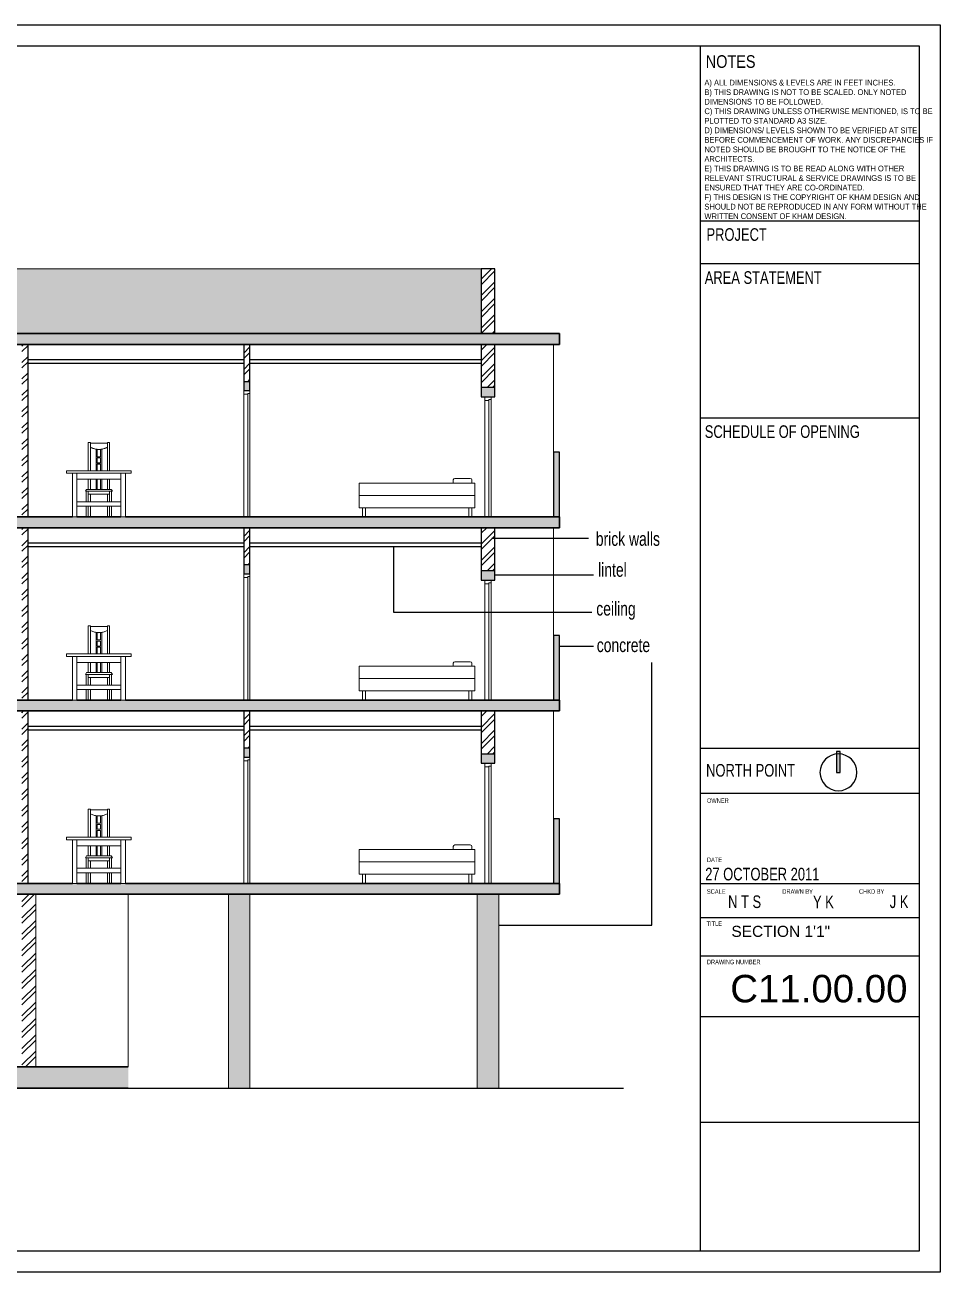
# Model space of a CAD drawing. Header units: inches. Extents: x 13884 to 18519, y 5853 to 8310.
# Drawn here: x 14435 to 15029, y 5853 to 6663 of the extents above; entities that cross this region are included whole.
import ezdxf

# ---------------------------------------------------------------- set-up
doc = ezdxf.new("R2010")
doc.units = ezdxf.units.IN
doc.header["$LTSCALE"] = 0.5
doc.header["$MEASUREMENT"] = 0
for name, color, linetype in [('0 @ 96', 7, 'Continuous'), ('A- Template', 7, 'Continuous'), ('Template', 7, 'Continuous')]:
    doc.layers.add(name, color=color, linetype=linetype)
for name, color, linetype, lineweight in [('A-CLNGSUM', 5, 'Continuous', 9), ('A-COLSENM', 4, 'Continuous', 9), ('A-DOORSYM', 1, 'Continuous', 9), ('A-FLOROTM', 6, 'Continuous', 9), ('A-WALL', 2, 'Continuous', 9), ('I-DETLFUM', 2, 'Continuous', 9)]:
    doc.layers.add(name, color=color, linetype=linetype, lineweight=lineweight)
doc.styles.add('alpha', font='swisscl.ttf')
doc.styles.get("Standard").update_dxf_attribs({"font": 'romans.shx', "width": 0.75})
pattern_1 = [(45, (14598.2434, 5982.607), (-5.3033, 5.3033), []), (45, (14601.779, 5982.607), (-5.3033, 5.3033), [])]

# ---------------------------------------------------------------- blocks, each defined once
blk = doc.blocks.new('Single Shutter with Louvers - D3-135380-Section 1')
at = {"layer": 'A-DOORSYM', "lineweight": 18}
for p, q in [((408.08, 213), (404.14, 213)), ((404.14, 213), (404.14, 210.64)), ((404.14, 210.64), (406.7, 210.64)), ((406.7, 211.23), (406.7, 135)), ((408.08, 211.23), (406.7, 211.23)), ((406.7, 210.64), (406.7, 211.23)), ((406.7, 211.23), (408.08, 211.23)), ((408.08, 211.23), (408.08, 213)), ((408.08, 135), (408.08, 211.23)), ((406.7, 135), (408.08, 135))]:
    blk.add_line(p, q, dxfattribs=at)
at = {"layer": 'A-DOORSYM'}
blk.add_line((404.14, 210.64), (404.14, 135), dxfattribs=at)
blk = doc.blocks.new('Single Shutter with peep - D2-129681-Section 1')
at = {"layer": 'A-DOORSYM', "lineweight": 18}
for p, q in [((251.58, 217), (247.64, 217)), ((247.64, 217), (247.64, 214.64)), ((247.64, 214.64), (250.2, 214.64)), ((250.2, 215.23), (250.2, 135)), ((251.58, 215.23), (250.2, 215.23)), ((250.2, 214.64), (250.2, 215.23)), ((250.2, 215.23), (251.58, 215.23)), ((251.58, 215.23), (251.58, 217)), ((251.58, 135), (251.58, 215.23)), ((250.2, 135), (251.58, 135))]:
    blk.add_line(p, q, dxfattribs=at)
at = {"layer": 'A-DOORSYM'}
blk.add_line((247.64, 214.64), (247.64, 135), dxfattribs=at)
blk = doc.blocks.new('Bed _3_ - 1372 x 1905mm - Double-142158-Section 1')
at = {"layer": 'I-DETLFUM', "color": 252}
for p, q in [((322.61, 157), (322.61, 149)), ((322.61, 157), (322.75, 157)), ((322.75, 157), (323.11, 157)), ((323.11, 157), (323.61, 157)), ((323.61, 157), (396.61, 157)), ((383.61, 159), (383.61, 157)), ((394.61, 160), (384.61, 160)), ((395.61, 157), (395.61, 159)), ((396.61, 157), (397.11, 157)), ((397.11, 157), (397.48, 157)), ((397.48, 157), (397.61, 157)), ((397.61, 149), (397.61, 157)), ((322.61, 149), (322.61, 141)), ((322.61, 149), (322.75, 149)), ((322.75, 149), (322.61, 149)), ((322.75, 149), (323.11, 149)), ((323.11, 149), (322.75, 149)), ((323.11, 149), (323.61, 149)), ((323.61, 149), (323.11, 149)), ((323.61, 149), (396.61, 149)), ((396.61, 149), (323.61, 149)), ((396.61, 149), (397.11, 149)), ((397.11, 149), (396.61, 149)), ((397.11, 149), (397.48, 149)), ((397.48, 149), (397.11, 149)), ((397.48, 149), (397.61, 149)), ((397.61, 149), (397.48, 149)), ((397.61, 141), (397.61, 149)), ((322.75, 141), (322.61, 141)), ((323.11, 141), (322.75, 141)), ((323.61, 141), (323.11, 141)), ((396.61, 141), (323.61, 141)), ((324.61, 141), (324.61, 135)), ((324.61, 141), (324.61, 135)), ((326.61, 135), (326.61, 141)), ((326.61, 135), (326.61, 141)), ((393.61, 141), (393.61, 135)), ((393.61, 141), (393.61, 135)), ((395.61, 135), (395.61, 141)), ((395.61, 135), (395.61, 141)), ((397.11, 141), (396.61, 141)), ((397.48, 141), (397.11, 141)), ((397.61, 141), (397.48, 141))]:
    blk.add_line(p, q, dxfattribs=at)
for centre, start, end in [((384.61, 159), 90, 180), ((394.61, 159), 0, 90)]:
    blk.add_arc(centre, 1, start, end, dxfattribs=at)
blk = doc.blocks.new('Table - Dining w chairs _2_ - Table w 6 Seats-175491-Section 1')
at = {"layer": 'I-DETLFUM', "color": 252}
for p, q in [((132.61, 165), (174.61, 165)), ((132.61, 165), (132.61, 163.43)), ((174.61, 163.43), (132.61, 163.43)), ((136.39, 135), (136.39, 163.43)), ((139.34, 135), (139.34, 163.43)), ((167.88, 135), (167.88, 163.43)), ((170.84, 135), (170.84, 163.43)), ((174.61, 163.43), (174.61, 165)), ((167.88, 159.49), (139.34, 159.49)), ((139.34, 144.84), (167.88, 144.84)), ((167.88, 141.89), (139.34, 141.89)), ((139.34, 135), (136.39, 135)), ((170.84, 135), (167.88, 135))]:
    blk.add_line(p, q, dxfattribs=at)
blk = doc.blocks.new('UK_Mdrn Dining Chair - UK_Mdrn Dining Chair-174575-Section 1')
at = {"layer": 'I-DETLFUM', "color": 252}
for p, q in [((146.72, 165), (146.72, 183.28)), ((146.72, 183.28), (148.1, 183.28)), ((148.1, 183.28), (148.1, 180.26)), ((148.1, 180.26), (148.1, 177.91)), ((151.74, 179.03), (151.74, 165)), ((152.53, 174.11), (152.53, 178.92)), ((154.69, 178.92), (154.69, 174.11)), ((155.48, 165), (155.48, 179.03)), ((159.12, 180.26), (159.12, 183.28)), ((159.12, 183.28), (160.5, 183.28)), ((159.12, 177.91), (159.12, 180.26)), ((160.5, 183.28), (160.5, 165)), ((148.1, 177.91), (148.1, 165)), ((154.69, 174.11), (152.53, 174.11)), ((152.53, 173.32), (154.69, 173.32)), ((152.53, 170.16), (152.53, 173.32)), ((154.69, 173.3), (152.53, 173.3)), ((154.69, 170.16), (152.53, 170.16)), ((154.69, 173.32), (154.69, 170.16)), ((159.12, 165), (159.12, 177.91)), ((152.53, 169.37), (154.69, 169.37)), ((152.53, 165), (152.53, 169.37)), ((154.69, 169.35), (152.53, 169.35)), ((154.69, 169.37), (154.69, 165)), ((146.72, 152.91), (146.72, 159.49)), ((148.1, 159.49), (148.1, 152.91)), ((151.74, 159.49), (151.74, 152.91)), ((152.53, 152.91), (152.53, 159.49)), ((154.69, 159.49), (154.69, 152.91)), ((155.48, 152.91), (155.48, 159.49)), ((159.12, 152.91), (159.12, 159.49)), ((160.5, 159.49), (160.5, 152.91)), ((144.9, 151.73), (145.61, 152.91)), ((145.29, 151.73), (144.9, 151.73)), ((161.93, 151.73), (145.29, 151.73)), ((145.34, 144.84), (145.34, 151.73)), ((145.61, 152.91), (145.68, 152.91)), ((145.68, 152.91), (145.98, 152.91)), ((145.98, 152.91), (146.39, 152.91)), ((146.39, 152.91), (160.83, 152.91)), ((146.72, 151.73), (146.72, 144.84)), ((160.5, 149.76), (146.72, 149.76)), ((148.1, 144.84), (148.1, 149.76)), ((159.12, 144.84), (159.12, 149.76)), ((160.5, 151.73), (160.5, 144.84)), ((160.83, 152.91), (161.25, 152.91)), ((161.25, 152.91), (161.54, 152.91)), ((161.54, 152.91), (161.61, 152.91)), ((162.33, 151.73), (161.62, 152.91)), ((161.88, 144.84), (161.88, 151.73)), ((162.32, 151.73), (161.93, 151.73)), ((145.34, 135), (145.34, 141.89)), ((146.72, 144.86), (147.75, 144.86)), ((146.72, 141.89), (146.72, 135)), ((148.1, 135), (148.1, 141.89)), ((159.12, 135), (159.12, 141.89)), ((159.47, 144.86), (160.5, 144.86)), ((160.5, 141.89), (160.5, 135)), ((161.88, 135), (161.88, 141.89))]:
    blk.add_line(p, q, dxfattribs=at)
blk.add_ellipse((153.45, 186.21), major_axis=(38.86, 0), ratio=0.087156, start_param=4.574175, end_param=4.858825, dxfattribs=at)
for points in [[(148.1, 180.25), (148.44, 180.07), (149.13, 179.74), (149.85, 179.48), (150.21, 179.37)], [(150.21, 179.37), (150.95, 179.15), (151.7, 179), (152.46, 178.92)], [(154.69, 178.88), (153.97, 178.81), (153.25, 178.8), (152.53, 178.88)], [(155.9, 179.09), (156.27, 179.17), (156.64, 179.27), (157.01, 179.37)], [(157.01, 179.37), (157.37, 179.49), (158.1, 179.74), (158.79, 180.07), (159.12, 180.25)]]:
    blk.add_open_spline(points, degree=3, dxfattribs=at)
for points, knots in [([(151.74, 178.98), (151.22, 179.06), (150.34, 179.27), (149.13, 179.7), (148.44, 180.03), (148.1, 180.21)], [0.6635664, 0.6635664, 0.6635664, 0.6635664, 0.8, 0.9, 1, 1, 1, 1]), ([(152.46, 178.92), (153.23, 178.85), (154.39, 178.84), (155.52, 179.02), (155.89, 179.1)], [0.4, 0.4, 0.4, 0.4, 0.6, 0.7, 0.7, 0.7, 0.7]), ([(159.12, 180.21), (158.79, 180.03), (158.1, 179.7), (156.88, 179.27), (156, 179.06), (155.48, 178.98)], [0, 0, 0, 0, 0.1, 0.2, 0.3363975, 0.3363975, 0.3363975, 0.3363975])]:
    blk.add_open_spline(points, degree=3, knots=knots, dxfattribs=at)
blk = doc.blocks.new('A3 Paper')
at = {"layer": 'Template', "color": 116}
for points in [[(44545, -27531), (69442, -27531), (69442, -45138), (44545, -45138)], [(69146, -44841), (44841, -44841), (44841, -27828), (69146, -27828)]]:
    blk.add_lwpolyline(points, close=True, dxfattribs=at)
blk = doc.blocks.new('North Point')
at = {"layer": 'A- Template'}
blk.add_lwpolyline([(-0.1, 1.6), (18.2, 1.6), (18.2, -1.8), (-0.1, -1.8)], close=True, dxfattribs=at)
blk.add_circle((0, 0), 16.1, dxfattribs=at)
blk.add_solid([(-0.1, 1.6), (18.2, 1.6), (-0.1, -1.8), (18.2, -1.8)], dxfattribs=at)

msp = doc.modelspace()

# ---------------------------------------------------------------- hatches: boundary and pattern name
h = msp.add_hatch()
h.set_pattern_fill('ANSI32', color=256, scale=20)
h.set_pattern_definition(pattern_1)
h.paths.add_polyline_path([(13993.34918, 6504.22897), (13984.34918, 6504.22897), (13984.34918, 6462.22897), (13993.34918, 6462.22897)])
h.paths.add_polyline_path([(14740.34918, 6504.22897), (14731.34918, 6504.22897), (14731.34918, 6462.22897), (14740.34918, 6462.22897)])
h = msp.add_hatch(color=256)
h.dxf.hatch_style = 1
h.paths.add_polyline_path([(14731.34918, 6504.22897), (13993.34918, 6504.22897), (13993.34918, 6462.22897), (14731.34918, 6462.22897)])
h = msp.add_hatch(color=256)
h.dxf.hatch_style = 1
h.paths.add_polyline_path([(14782.34918, 6462.22897), (13942.34918, 6462.22897), (13942.34918, 6455.22897), (14782.34918, 6455.22897)])
h = msp.add_hatch()
h.set_pattern_fill('ANSI32', color=256, scale=20)
h.set_pattern_definition(pattern_1)
h.paths.add_polyline_path([(13993.34918, 6455.22897), (13984.34918, 6455.22897), (13984.34918, 6443.22897), (13993.34918, 6443.22897)])
h.paths.add_polyline_path([(13993.34918, 6413.22897), (13984.34918, 6413.22897), (13984.34918, 6343.22897), (13993.34918, 6343.22897)])
h.paths.add_polyline_path([(14117.34918, 6455.22897), (14113.34918, 6455.22897), (14113.34918, 6343.22897), (14117.34918, 6343.22897)])
h.paths.add_polyline_path([(14241.34918, 6455.22897), (14237.34918, 6455.22897), (14237.34918, 6343.22897), (14241.34918, 6343.22897)])
h.paths.add_polyline_path([(14437.34918, 6455.22897), (14433.34918, 6455.22897), (14433.34918, 6343.22897), (14437.34918, 6343.22897)])
h.paths.add_polyline_path([(14581.34918, 6455.22897), (14577.34918, 6455.22897), (14577.34918, 6431.22897), (14581.34918, 6431.22897)])
h.paths.add_polyline_path([(14740.34918, 6455.22897), (14731.34918, 6455.22897), (14731.34918, 6427.22897), (14740.34918, 6427.22897)])
h = msp.add_hatch(color=256)
h.dxf.hatch_style = 1
h.paths.add_polyline_path([(14409.34918, 6072.72897), (14405.34918, 6072.72897), (14405.34918, 6066.72897), (14409.34918, 6066.72897)])
h.paths.add_polyline_path([(13993.34918, 6205.22897), (13984.34918, 6205.22897), (13984.34918, 6199.22897), (13993.34918, 6199.22897)])
h.paths.add_polyline_path([(13993.34918, 6324.22897), (13984.34918, 6324.22897), (13984.34918, 6318.22897), (13993.34918, 6318.22897)])
h.paths.add_polyline_path([(13993.34918, 6443.22897), (13984.34918, 6443.22897), (13984.34918, 6437.22897), (13993.34918, 6437.22897)])
h.paths.add_polyline_path([(14581.34918, 6431.22897), (14577.34918, 6431.22897), (14577.34918, 6425.22897), (14581.34918, 6425.22897)])
h.paths.add_polyline_path([(14740.34918, 6427.22897), (14731.34918, 6427.22897), (14731.34918, 6421.22897), (14740.34918, 6421.22897)])
h.paths.add_polyline_path([(14581.34918, 6312.22897), (14577.34918, 6312.22897), (14577.34918, 6306.22897), (14581.34918, 6306.22897)])
h.paths.add_polyline_path([(14740.34918, 6308.22897), (14731.34918, 6308.22897), (14731.34918, 6302.22897), (14740.34918, 6302.22897)])
h.paths.add_polyline_path([(14740.34918, 6187.22897), (14740.34918, 6189.22897), (14731.34918, 6189.22897), (14731.34918, 6183.22897), (14740.34918, 6183.22897)])
h.paths.add_polyline_path([(14581.34918, 6193.22897), (14577.34918, 6193.22897), (14577.34918, 6187.22897), (14581.34918, 6187.22897)])
h = msp.add_hatch(color=256)
h.dxf.hatch_style = 1
h.paths.add_polyline_path([(14782.34918, 6147.22897), (14778.34918, 6147.22897), (14778.34918, 6105.22897), (14782.34918, 6105.22897)])
h.paths.add_polyline_path([(14782.34918, 6266.22897), (14778.34918, 6266.22897), (14778.34918, 6224.22897), (14782.34918, 6224.22897)])
h.paths.add_polyline_path([(14782.34918, 6385.22897), (14778.34918, 6385.22897), (14778.34918, 6343.22897), (14782.34918, 6343.22897)])
h = msp.add_hatch(color=256)
h.dxf.hatch_style = 1
h.paths.add_polyline_path([(14782.34918, 6343.22897), (13942.34918, 6343.22897), (13942.34918, 6336.22897), (14782.34918, 6336.22897)])
h = msp.add_hatch()
h.set_pattern_fill('ANSI32', color=256, scale=20)
h.set_pattern_definition([(45, (14598.2434, 5863.607), (-5.3033, 5.3033), []), (45, (14601.779, 5863.607), (-5.3033, 5.3033), [])])
h.paths.add_polyline_path([(13993.34918, 6336.22897), (13984.34918, 6336.22897), (13984.34918, 6324.22897), (13993.34918, 6324.22897)])
h.paths.add_polyline_path([(13993.34918, 6294.22897), (13984.34918, 6294.22897), (13984.34918, 6224.22897), (13993.34918, 6224.22897)])
h.paths.add_polyline_path([(14117.34918, 6336.22897), (14113.34918, 6336.22897), (14113.34918, 6224.22897), (14117.34918, 6224.22897)])
h.paths.add_polyline_path([(14241.34918, 6336.22897), (14237.34918, 6336.22897), (14237.34918, 6224.22897), (14241.34918, 6224.22897)])
h.paths.add_polyline_path([(14437.34918, 6336.22897), (14433.34918, 6336.22897), (14433.34918, 6224.22897), (14437.34918, 6224.22897)])
h.paths.add_polyline_path([(14581.34918, 6336.22897), (14577.34918, 6336.22897), (14577.34918, 6312.22897), (14581.34918, 6312.22897)])
h.paths.add_polyline_path([(14740.34918, 6336.22897), (14731.34918, 6336.22897), (14731.34918, 6308.22897), (14740.34918, 6308.22897)])
h = msp.add_hatch(color=256)
h.dxf.hatch_style = 1
h.paths.add_polyline_path([(14782.34918, 6224.22897), (13942.34918, 6224.22897), (13942.34918, 6217.22897), (14782.34918, 6217.22897)])
h = msp.add_hatch()
h.set_pattern_fill('ANSI32', color=256, scale=20)
h.set_pattern_definition([(45, (14598.2434, 5744.607), (-5.3033, 5.3033), []), (45, (14601.779, 5744.607), (-5.3033, 5.3033), [])])
h.paths.add_polyline_path([(13993.34918, 6217.22897), (13984.34918, 6217.22897), (13984.34918, 6205.22897), (13993.34918, 6205.22897)])
h.paths.add_polyline_path([(13993.34918, 6175.22897), (13984.34918, 6175.22897), (13984.34918, 6105.22897), (13993.34918, 6105.22897)])
h.paths.add_polyline_path([(14117.34918, 6217.22897), (14113.34918, 6217.22897), (14113.34918, 6105.22897), (14117.34918, 6105.22897)])
h.paths.add_polyline_path([(14241.34918, 6217.22897), (14237.34918, 6217.22897), (14237.34918, 6105.22897), (14241.34918, 6105.22897)])
h.paths.add_polyline_path([(14437.34918, 6217.22897), (14433.34918, 6217.22897), (14433.34918, 6105.22897), (14437.34918, 6105.22897)])
h.paths.add_polyline_path([(14581.34918, 6217.22897), (14577.34918, 6217.22897), (14577.34918, 6193.22897), (14581.34918, 6193.22897)])
h.paths.add_polyline_path([(14740.34918, 6217.22897), (14731.34918, 6217.22897), (14731.34918, 6189.22897), (14740.34918, 6189.22897)])
h = msp.add_hatch(color=256)
h.dxf.hatch_style = 1
h.paths.add_polyline_path([(14782.34918, 6105.22897), (13942.34918, 6105.22897), (13942.34918, 6098.22897), (14782.34918, 6098.22897)])
h = msp.add_hatch(color=256)
h.dxf.hatch_style = 1
h.paths.add_polyline_path([(13984.34918, 5986.22897), (13942.34918, 5986.22897), (13942.34918, 5972.22897), (13984.34918, 5972.22897)])
h.paths.add_polyline_path([(13993.34918, 6082.22897), (13984.34918, 6082.22897), (13984.34918, 6076.22897), (13993.34918, 6076.22897)])
h.paths.add_polyline_path([(14113.34918, 5984.22897), (13993.34918, 5984.22897), (13993.34918, 5972.22897), (14113.34918, 5972.22897)])
h.paths.add_polyline_path([(13993.34918, 5986.22897), (13984.34918, 5986.22897), (13984.34918, 5972.22897), (13993.34918, 5972.22897)])
h.paths.add_polyline_path([(14502.34918, 5986.22897), (14113.34918, 5986.22897), (14113.34918, 5972.22897), (14502.34918, 5972.22897)])
h.paths.add_polyline_path([(14581.34918, 6098.22897), (14567.34918, 6098.22897), (14567.34918, 5972.22897), (14581.34918, 5972.22897)])
h.paths.add_polyline_path([(14742.84918, 6098.22897), (14728.84918, 6098.22897), (14728.84918, 5972.22897), (14742.84918, 5972.22897)])
h = msp.add_hatch()
h.set_pattern_fill('ANSI32', color=256, scale=20)
h.set_pattern_definition(pattern_1)
h.paths.add_polyline_path([(13993.34918, 6098.22897), (13984.34918, 6098.22897), (13984.34918, 6082.22897), (13993.34918, 6082.22897)])
h.paths.add_polyline_path([(14117.34918, 6098.22897), (14113.34918, 6098.22897), (14113.34918, 5986.22897), (14117.34918, 5986.22897)])
h.paths.add_polyline_path([(14305.34918, 6098.22897), (14301.34918, 6098.22897), (14301.34918, 5986.22897), (14305.34918, 5986.22897)])
h.paths.add_polyline_path([(14409.34918, 6098.22897), (14405.34918, 6098.22897), (14405.34918, 6072.72897), (14409.34918, 6072.72897)])
h.paths.add_polyline_path([(14442.34918, 6098.22897), (14433.34918, 6098.22897), (14433.34918, 5986.22897), (14442.34918, 5986.22897)])

# ---------------------------------------------------------------- linework, layer by layer
for p, q in [((14873.61936, 6649.05908), (14873.61936, 5866.52545)), ((15015.20263, 6535.33101), (14873.61936, 6535.33101)), ((15015.20263, 6507.67433), (14873.61936, 6507.67433)), ((14577.34918, 6431.22897), (14581.34918, 6431.22897)), ((14740.34918, 6427.22897), (14731.34918, 6427.22897)), ((15015.20263, 6407.41052), (14873.61936, 6407.41052)), ((14738.26335, 6329.36701), (14801.01134, 6329.36701)), ((14674.63227, 6323.98488), (14674.63227, 6281.47537)), ((14577.34918, 6312.22897), (14581.34918, 6312.22897)), ((14740.34918, 6308.22897), (14731.34918, 6308.22897)), ((14740.34918, 6305.53048), (14804.23725, 6305.53048)), ((14674.63227, 6281.47537), (14803.1731, 6281.47537)), ((14782.34918, 6259.30624), (14804.31786, 6259.30624)), ((14842.10325, 6078.1509), (14842.10325, 6248.60582)), ((14577.34918, 6193.22897), (14581.34918, 6193.22897)), ((14740.34918, 6189.22897), (14731.34918, 6189.22897)), ((14740.34918, 6183.22897), (14740.34918, 6187.22897)), ((15015.58662, 6192.7958), (14873.61936, 6192.7958)), ((15015.58662, 6163.59899), (14873.61936, 6163.59899)), ((15015.58662, 6104.93368), (14874.09806, 6104.93368)), ((15015.58662, 6082.87554), (14873.61936, 6082.87554)), ((14742.84918, 6078.1509), (14742.84918, 6078.1509)), ((14742.84918, 6078.1509), (14842.10325, 6078.1509)), ((15015.58662, 6057.99307), (14873.61936, 6057.99307)), ((15015.58662, 6018.52835), (14873.61936, 6018.52835)), ((14502.34918, 5972.22897), (14823.85751, 5972.22897)), ((15015.58662, 5949.95679), (14873.61936, 5949.95679))]:
    msp.add_line(p, q)
at = {"layer": 'A-CLNGSUM', "lineweight": 25}
for p, q in [((14577.34918, 6445.22897), (14437.34918, 6445.22897)), ((14437.34918, 6442.98488), (14577.34918, 6442.98488)), ((14731.34918, 6445.22897), (14581.34918, 6445.22897)), ((14581.34918, 6442.98488), (14731.34918, 6442.98488)), ((14577.34918, 6326.22897), (14437.34918, 6326.22897)), ((14731.34918, 6326.22897), (14581.34918, 6326.22897)), ((14437.34918, 6323.98488), (14577.34918, 6323.98488)), ((14581.34918, 6323.98488), (14731.34918, 6323.98488)), ((14577.34918, 6207.22897), (14437.34918, 6207.22897)), ((14437.34918, 6204.98488), (14577.34918, 6204.98488)), ((14731.34918, 6207.22897), (14581.34918, 6207.22897)), ((14581.34918, 6204.98488), (14731.34918, 6204.98488))]:
    msp.add_line(p, q, dxfattribs=at)
at = {"layer": 'A-COLSENM'}
for p, q in [((14442.34918, 5986.22897), (14442.34918, 6098.22897)), ((14567.34918, 5972.22897), (14567.34918, 6098.22897)), ((14581.34918, 5972.22897), (14581.34918, 6098.22897)), ((14728.84918, 5972.22897), (14728.84918, 6098.22897)), ((14742.84918, 5972.22897), (14742.84918, 6098.22897))]:
    msp.add_line(p, q, dxfattribs=at)
at = {"layer": 'A-FLOROTM', "lineweight": 35}
for p, q in [((14782.34918, 6462.22897), (13942.34918, 6462.22897)), ((14782.34918, 6455.22897), (14782.34918, 6462.22897)), ((13942.34918, 6455.22897), (14782.34918, 6455.22897)), ((14466.12477, 6343.22897), (13984.34918, 6343.22897)), ((14497.62083, 6343.22897), (14469.07752, 6343.22897)), ((14782.34918, 6343.22897), (14500.57359, 6343.22897)), ((14782.34918, 6336.22897), (14782.34918, 6343.22897)), ((13984.34918, 6336.22897), (14782.34918, 6336.22897)), ((14466.12477, 6224.22897), (13984.34918, 6224.22897)), ((14497.62083, 6224.22897), (14469.07752, 6224.22897)), ((14782.34918, 6224.22897), (14500.57359, 6224.22897)), ((14782.34918, 6217.22897), (14782.34918, 6224.22897)), ((13984.34918, 6217.22897), (14782.34918, 6217.22897)), ((14466.12477, 6105.22897), (13984.34918, 6105.22897)), ((13984.34918, 6098.22897), (14782.34918, 6098.22897)), ((14497.62083, 6105.22897), (14469.07752, 6105.22897)), ((14782.34918, 6105.22897), (14500.57359, 6105.22897)), ((14782.34918, 6098.22897), (14782.34918, 6105.22897)), ((14502.34918, 5986.22897), (14113.34918, 5986.22897)), ((13984.34918, 5972.22897), (14502.34918, 5972.22897))]:
    msp.add_line(p, q, dxfattribs=at)
at = {"layer": 'A-WALL'}
for p, q in [((14731.34918, 6504.22897), (13993.34918, 6504.22897)), ((14778.34918, 6385.22897), (14778.34918, 6455.22897)), ((14778.34918, 6266.22897), (14778.34918, 6336.22897)), ((14577.34918, 6224.22897), (14577.34918, 6306.22897)), ((14581.34918, 6306.22897), (14581.34918, 6224.22897)), ((14778.34918, 6147.22897), (14778.34918, 6217.22897)), ((14577.34918, 6105.22897), (14577.34918, 6187.22897)), ((14581.34918, 6187.22897), (14581.34918, 6105.22897)), ((14502.34918, 5986.22897), (14502.34918, 6098.22897))]:
    msp.add_line(p, q, dxfattribs=at)
at = {"layer": 'A-WALL', "lineweight": 25}
for p, q in [((14740.34918, 6504.22897), (14731.34918, 6504.22897)), ((14731.34918, 6504.22897), (14731.34918, 6462.22897)), ((14740.34918, 6462.22897), (14740.34918, 6504.22897)), ((14437.34918, 6343.22897), (14437.34918, 6455.22897)), ((14577.34918, 6455.22897), (14577.34918, 6425.22897)), ((14581.34918, 6425.22897), (14581.34918, 6455.22897)), ((14731.34918, 6455.22897), (14731.34918, 6421.22897)), ((14740.34918, 6421.22897), (14740.34918, 6455.22897)), ((14577.34918, 6425.22897), (14581.34918, 6425.22897)), ((14731.34918, 6421.22897), (14740.34918, 6421.22897)), ((14782.34918, 6385.22897), (14778.34918, 6385.22897)), ((14778.34918, 6385.22897), (14778.34918, 6343.22897)), ((14782.34918, 6343.22897), (14782.34918, 6385.22897)), ((14437.34918, 6224.22897), (14437.34918, 6336.22897)), ((14577.34918, 6336.22897), (14577.34918, 6306.22897)), ((14581.34918, 6306.22897), (14581.34918, 6336.22897)), ((14731.34918, 6336.22897), (14731.34918, 6302.22897)), ((14740.34918, 6302.22897), (14740.34918, 6336.22897)), ((14577.34918, 6306.22897), (14581.34918, 6306.22897)), ((14731.34918, 6302.22897), (14740.34918, 6302.22897)), ((14782.34918, 6266.22897), (14778.34918, 6266.22897)), ((14778.34918, 6266.22897), (14778.34918, 6224.22897)), ((14782.34918, 6224.22897), (14782.34918, 6266.22897)), ((14437.34918, 6105.22897), (14437.34918, 6217.22897)), ((14577.34918, 6217.22897), (14577.34918, 6187.22897)), ((14581.34918, 6187.22897), (14581.34918, 6217.22897)), ((14731.34918, 6217.22897), (14731.34918, 6183.22897)), ((14740.34918, 6183.22897), (14740.34918, 6217.22897)), ((14577.34918, 6187.22897), (14581.34918, 6187.22897)), ((14731.34918, 6183.22897), (14740.34918, 6183.22897)), ((14782.34918, 6147.22897), (14778.34918, 6147.22897)), ((14778.34918, 6147.22897), (14778.34918, 6105.22897)), ((14782.34918, 6105.22897), (14782.34918, 6147.22897))]:
    msp.add_line(p, q, dxfattribs=at)

# ---------------------------------------------------------------- block references
at = {"xscale": 0.04599530890905365, "yscale": 0.04599530890905365, "zscale": 0.04599530890905365}
msp.add_blockref('A3 Paper', (11835.20163, 7929.00862), dxfattribs=at)
at = {"xscale": -0.7433585278309455, "yscale": 0.7433585278309455, "zscale": 0.7433585278309381, "rotation": 269.917407415308}
msp.add_blockref('North Point', (14963.28163, 6177.38205), dxfattribs=at)
at = {"layer": 'A-DOORSYM'}
for name, p in [('Single Shutter with peep - D2-129681-Section 1', (14329.73794, 6208.22897)), ('Single Shutter with Louvers - D3-135380-Section 1', (14329.73794, 6208.22897)), ('Single Shutter with peep - D2-129681-Section 1', (14329.73794, 6089.22897)), ('Single Shutter with Louvers - D3-135380-Section 1', (14329.73794, 6089.22897)), ('Single Shutter with peep - D2-129681-Section 1', (14329.73794, 5970.22897)), ('Single Shutter with Louvers - D3-135380-Section 1', (14329.73794, 5970.22897))]:
    msp.add_blockref(name, p, dxfattribs=at)
at = {"layer": 'I-DETLFUM'}
for name, p in [('UK_Mdrn Dining Chair - UK_Mdrn Dining Chair-174575-Section 1', (14329.73794, 6208.22897)), ('Table - Dining w chairs _2_ - Table w 6 Seats-175491-Section 1', (14329.73794, 6208.22897)), ('Bed _3_ - 1372 x 1905mm - Double-142158-Section 1', (14329.73794, 6208.22897)), ('UK_Mdrn Dining Chair - UK_Mdrn Dining Chair-174575-Section 1', (14329.73794, 6089.22897)), ('Table - Dining w chairs _2_ - Table w 6 Seats-175491-Section 1', (14329.73794, 6089.22897)), ('Bed _3_ - 1372 x 1905mm - Double-142158-Section 1', (14329.73794, 6089.22897)), ('UK_Mdrn Dining Chair - UK_Mdrn Dining Chair-174575-Section 1', (14329.73794, 5970.22897)), ('Table - Dining w chairs _2_ - Table w 6 Seats-175491-Section 1', (14329.73794, 5970.22897)), ('Bed _3_ - 1372 x 1905mm - Double-142158-Section 1', (14329.73794, 5970.22897))]:
    msp.add_blockref(name, p, dxfattribs=at)

# ---------------------------------------------------------------- texts
at = {"style": 'alpha'}
for s, insert, char_height, width, attachment_point in [('{\\fSwis721 Cn BT|b0|i0|c0|p34;NOTES}', (14877.18717, 6643.01978), 8.179794, 146.3631169, 1), ('{\\fSwis721 Cn BT|b0|i0|c0|p34;A) ALL DIMENSIONS & LEVELS ARE IN FEET INCHES.\\PB) THIS DRAWING IS NOT TO BE SCALED. ONLY NOTED DIMENSIONS TO BE FOLLOWED.\\PC) THIS DRAWING UNLESS OTHERWISE MENTIONED, IS TO BE PLOTTED TO STANDARD A3 SIZE.\\PD) DIMENSIONS/ LEVELS SHOWN TO BE VERIFIED AT SITE BEFORE COMMENCEMENT OF WORK. ANY DISCREPANCIES IF NOTED SHOULD BE BROUGHT TO THE NOTICE OF THE ARCHITECTS.\\PE) THIS DRAWING IS TO BE READ ALONG WITH OTHER RELEVANT STRUCTURAL & SERVICE DRAWINGS IS TO BE ENSURED THAT THEY ARE CO-ORDINATED.\\PF) THIS DESIGN IS THE COPYRIGHT OF KHAM DESIGN AND SHOULD NOT BE REPRODUCED IN ANY FORM WITHOUT THE WRITTEN CONSENT OF KHAM DESIGN.}', (14876.30318, 6627.097), 3.71679264, 136.3448793, 1), ('PROJECT', (14877.65958, 6530.70105), 8.179794, 89.6164139, 1), ('AREA STATEMENT', (14876.52427, 6502.74628), 8.179794, 146.3631169, 1), ('SCHEDULE OF OPENING', (14876.52427, 6402.7168), 8.179794, 100.4597217, 1), ('NORTH POINT', (14877.39795, 6182.78116), 8.179794, 89.6164139, 1), ('OWNER', (14877.93044, 6160.49843), 2.9437, 89.6164139, 1), ('27 OCTOBER 2011', (14876.82466, 6107.10213), 8.179794, 89.6164139, 7), ('DATE', (14877.93044, 6122.05364), 2.9437, 89.6164139, 1), ('SCALE', (14877.93044, 6101.46578), 2.9437, 89.6164139, 1), ('DRAWN BY', (14926.87097, 6101.46578), 2.9437, 89.6164139, 1), ('CHKD BY', (14976.6594, 6101.46578), 2.9437, 89.6164139, 1), ('N T S', (14891.67148, 6089.16434), 8.179794, 89.6164139, 7), ('Y K', (14946.78392, 6089.16434), 8.179794, 89.6164139, 7), ('J K', (14996.57236, 6089.16434), 8.179794, 89.6164139, 7), ('TITLE', (14877.70223, 6080.61371), 2.9437, 89.6164139, 1), ('{\\fSwis721 LtEx BT|b0|i0|c0|p34;       SECTION 1\'1"}', (14874.29714, 6077.7194), 7.185024, 157.8726528, 1), ('DRAWING NUMBER', (14877.93044, 6055.71613), 2.9436998, 89.6164139, 1), ('{\\fSwis721 LtEx BT|b0|i0|c0|p34;C11.00.00}', (14893.07858, 6045.86303), 17.8406047, 200.1834789, 1)]:
    msp.add_mtext(s, dxfattribs=dict(at, insert=insert, char_height=char_height, width=width, attachment_point=attachment_point))
at = {"layer": '0 @ 96', "char_height": 9, "attachment_point": 1}
for s, insert in [('{\\fCopperplate Gothic Light|b0|i0|c0|p34;\\C4;brick walls}', (14805.81981, 6333.47205)), ('{\\fCopperplate Gothic Light|b0|i0|c0|p34;\\C4;lintel}', (14807.33578, 6313.38626)), ('{\\fCopperplate Gothic Light|b0|i0|c0|p34;\\C4;ceiling}', (14806.11303, 6288.16807)), ('{\\fCopperplate Gothic Light|b0|i0|c0|p34;\\C4;concrete}', (14806.45372, 6264.47028))]:
    msp.add_mtext_dynamic_manual_height_columns(s, width=146.4568609, gutter_width=45, heights=[0], dxfattribs=dict(at, insert=insert))

doc.saveas('drawing.dxf')
